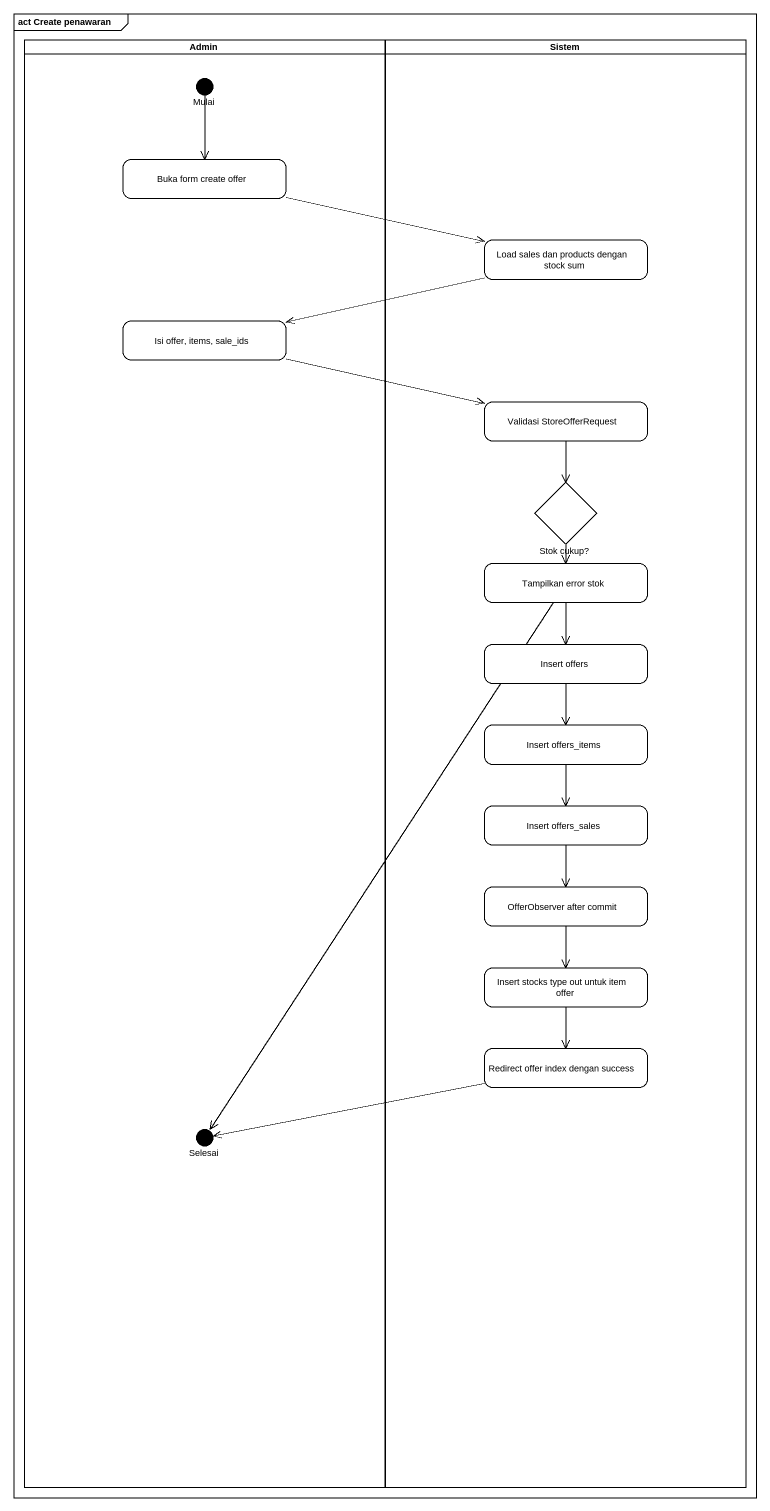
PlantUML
@startuml
mainframe act Create penawaran
hide empty description
state Admin <<partition>> {
  state Mulai <<choice>>
  state "Buka form create offer" as Buka_form_create_offer
  state "Isi offer, items, sale_ids" as Isi_offer_items_sale_ids
  state Selesai <<choice>>
}
state Sistem <<partition>> {
  state "Load sales dan products dengan stock sum" as Load_sales_dan_products
  state "Validasi StoreOfferRequest" as Validasi_StoreOfferRequest
  state "Stok cukup?" as Stok_cukup <<choice>>
  state "Tampilkan error stok" as Tampilkan_error_stok
  state "Insert offers" as Insert_offers
  state "Insert offers_items" as Insert_offers_items
  state "Insert offers_sales" as Insert_offers_sales
  state "OfferObserver after commit" as OfferObserver_after_commit
  state "Insert stocks type out untuk item offer" as Insert_stocks_type_out
  state "Redirect offer index dengan success" as Redirect_offer_index_dengan
}
Mulai --> Buka_form_create_offer
Buka_form_create_offer -right-> Load_sales_dan_products
Load_sales_dan_products -left-> Isi_offer_items_sale_ids
Isi_offer_items_sale_ids -right-> Validasi_StoreOfferRequest
Validasi_StoreOfferRequest --> Stok_cukup
Stok_cukup --> Tampilkan_error_stok
Stok_cukup --> Insert_offers
Tampilkan_error_stok --> Insert_offers
Tampilkan_error_stok --> Selesai
Insert_offers --> Insert_offers_items
Insert_offers_items --> Insert_offers_sales
Insert_offers_sales --> OfferObserver_after_commit
OfferObserver_after_commit --> Insert_stocks_type_out
Insert_stocks_type_out --> Redirect_offer_index_dengan
Redirect_offer_index_dengan -left-> Selesai
@enduml
